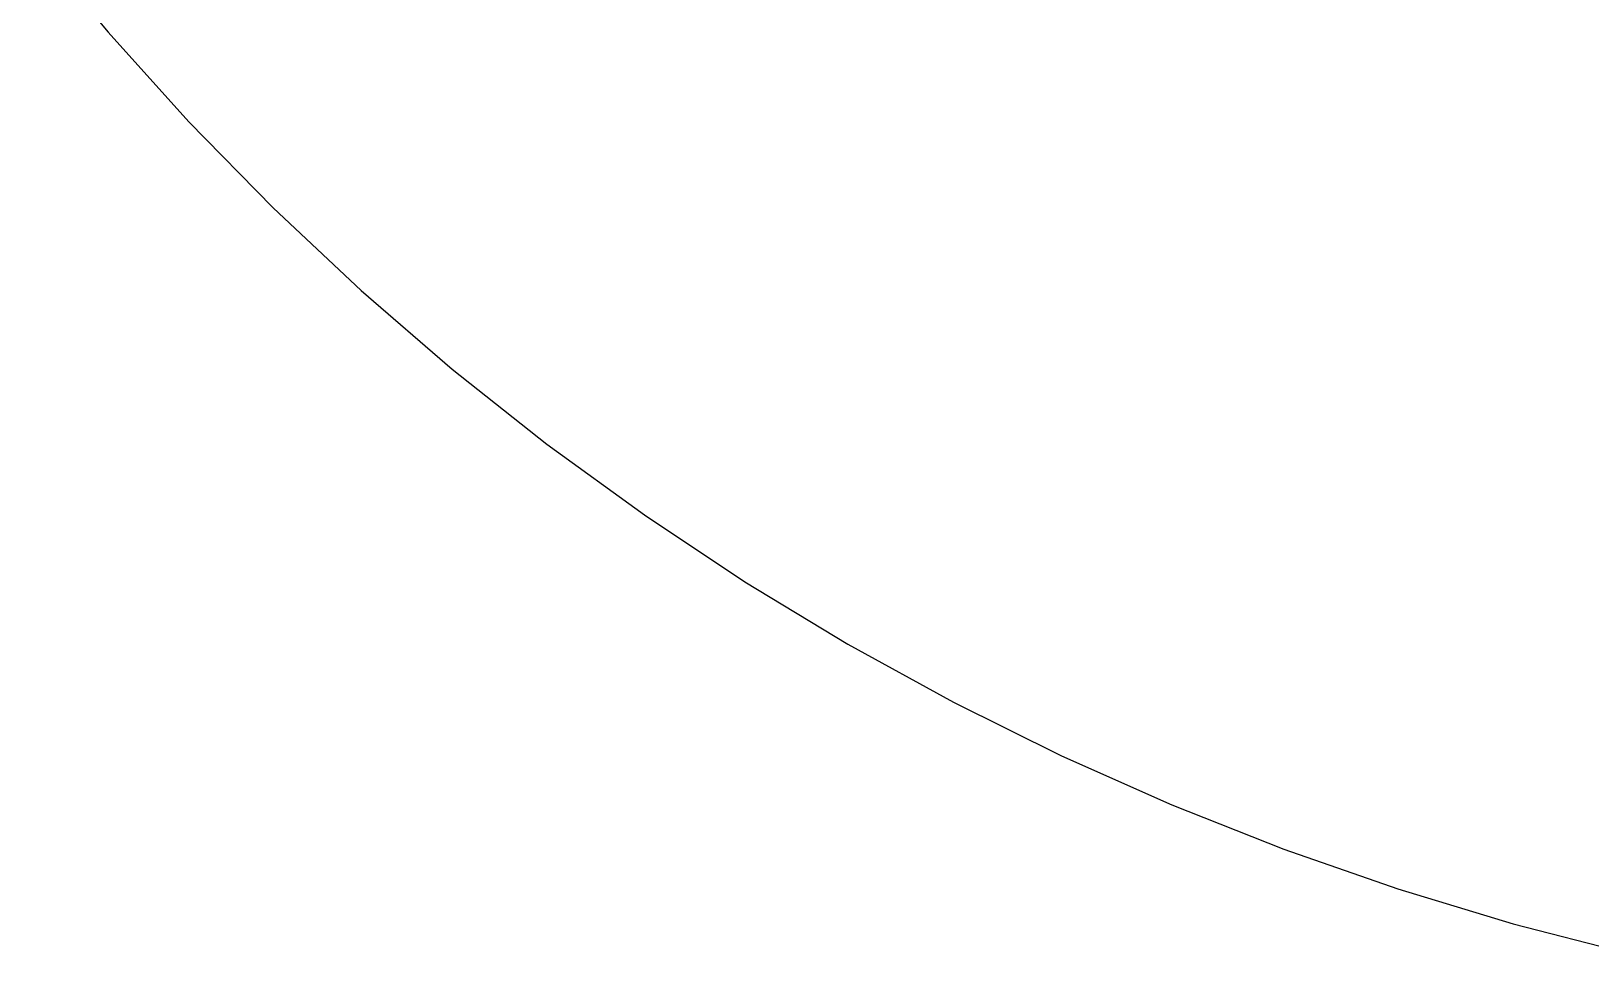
# Model space of a CAD drawing. Header units: metres. Extents: x -102 to 102, y -50 to 50.
# Drawn here: x 12.82 to 39.9, y -48.68 to -32.66 of the extents above; entities that cross this region are included whole.
import ezdxf

# ---------------------------------------------------------------- set-up
doc = ezdxf.new("R2010")
doc.units = ezdxf.units.M

msp = doc.modelspace()

# ---------------------------------------------------------------- linework, layer by layer
for p, q in [((12.8153, -31.0574), (14.1503, -32.671)), ((14.1503, -32.671), (15.5516, -34.2273)), ((15.5516, -34.2273), (17.0168, -35.7236)), ((17.0168, -35.7236), (18.5435, -37.1572)), ((18.5435, -37.1572), (20.1288, -38.5257)), ((20.1288, -38.5257), (21.7701, -39.8265)), ((21.7701, -39.8265), (23.4643, -41.0574)), ((23.4643, -41.0574), (25.2087, -42.2164)), ((25.2087, -42.2164), (27, -43.3013)), ((27, -43.3013), (28.8352, -44.3102)), ((28.8352, -44.3102), (30.711, -45.2413)), ((30.711, -45.2413), (32.6242, -46.0932)), ((32.6242, -46.0932), (34.5714, -46.8641)), ((34.5714, -46.8641), (36.5492, -47.5528)), ((36.5492, -47.5528), (38.554, -48.1581)), ((38.554, -48.1581), (40.5825, -48.6789))]:
    msp.add_line(p, q)

doc.saveas('drawing.dxf')
